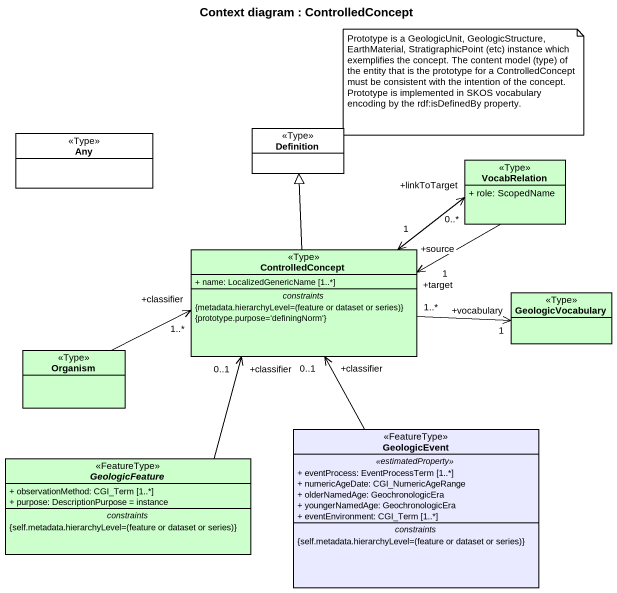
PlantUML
@startuml
title Context diagram : ControlledConcept
hide circle
hide empty members
skinparam classAttributeIconSize 0
class Any <<Type>>
class Definition <<Type>>
class VocabRelation <<Type>> #CCFFCC {
  + role: ScopedName
}
class ControlledConcept <<Type>> #CCFFCC {
  + name: LocalizedGenericName [1..*]
  -- constraints --
  {field} {metadata.hierarchyLevel=(feature or dataset or series)}
  {prototype.purpose='definingNorm'}
}
class GeologicVocabulary <<Type>> #CCFFCC
class Organism <<Type>> #CCFFCC
class GeologicEvent <<FeatureType>> #E9E9FF {
  .. <<estimatedProperty>> ..
  + eventProcess: EventProcessTerm [1..*]
  + numericAgeDate: CGI_NumericAgeRange
  + olderNamedAge: GeochronologicEra
  + youngerNamedAge: GeochronologicEra
  + eventEnvironment: CGI_Term [1..*]
  -- constraints --
  {field} {self.metadata.hierarchyLevel=(feature or dataset or series)}
}
abstract class GeologicFeature <<FeatureType>> #CCFFCC {
  + observationMethod: CGI_Term [1..*]
  + purpose: DescriptionPurpose = instance
  -- constraints --
  {field} {self.metadata.hierarchyLevel=(feature or dataset or series)}
}
VocabRelation "+linkToTarget\n0..*" <-left-> "+source\n1" ControlledConcept
VocabRelation -left-> "+target\n1" ControlledConcept
ControlledConcept -up-|> Definition
ControlledConcept "1..*" -right-> "+vocabulary\n1" GeologicVocabulary
Organism -right-> "+classifier\n1..*" ControlledConcept
GeologicEvent -up-> "+classifier\n0..1" ControlledConcept
GeologicFeature -up-> "+classifier\n0..1" ControlledConcept
note as N1
  Prototype is a GeologicUnit, GeologicStructure, EarthMaterial, StratigraphicPoint (etc) instance which exemplifies the concept. The content model (type) of the entity that is the prototype for a ControlledConcept must be consistent with the intention of the concept.
  Prototype is implemented in SKOS vocabulary encoding by the rdf:isDefinedBy property.
end note
@enduml
